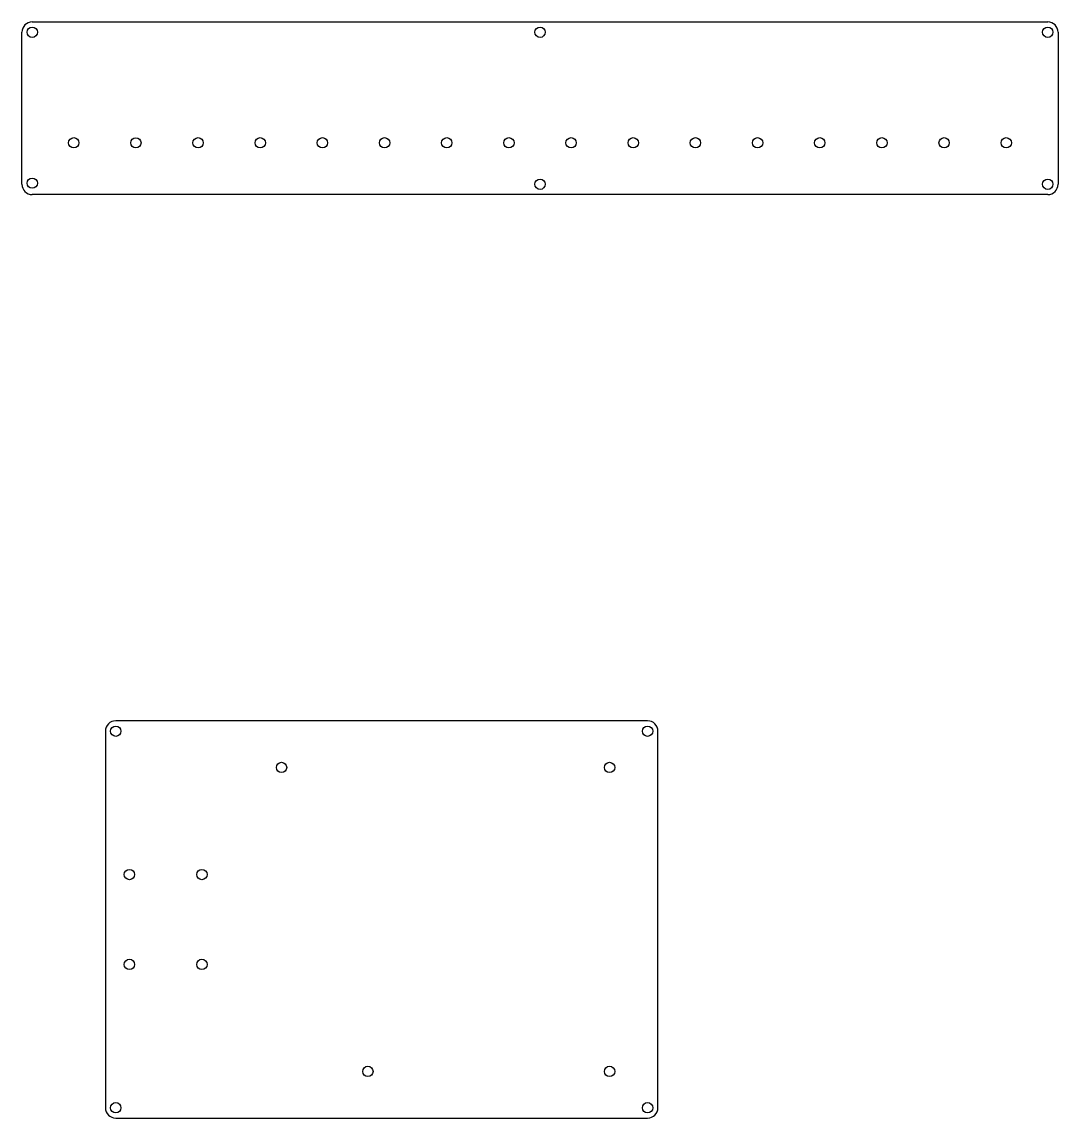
# Model space of a CAD drawing. Header units: millimetres. Extents: x 289 to 9778, y -894 to 6380.
# Drawn here: x 8772 to 9072, y -894.3 to -577 of the extents above; entities that cross this region are included whole.
import ezdxf

# ---------------------------------------------------------------- set-up
doc = ezdxf.new("R2010")
doc.units = ezdxf.units.MM

msp = doc.modelspace()

# ---------------------------------------------------------------- linework, layer by layer
at = {"color": 7, "linetype": 'Continuous', "lineweight": 25}
for p, q in [((8775.03, -576.97), (9069.03, -576.97)), ((8772.03, -623.97), (8772.03, -579.97)), ((9072.03, -579.97), (9072.03, -623.97)), ((9069.03, -626.97), (8775.03, -626.97)), ((8953.19, -779.31), (8799.19, -779.31)), ((8796.19, -782.31), (8796.19, -891.31)), ((8956.19, -891.31), (8956.19, -782.31)), ((8799.19, -894.31), (8953.19, -894.31))]:
    msp.add_line(p, q, dxfattribs=at)
for centre, radius in [((8775.03, -579.97), 1.49), ((8922.03, -579.97), 1.49), ((9069.03, -579.97), 1.49), ((8787.03, -611.97), 1.5), ((8805.03, -611.97), 1.49), ((8823.03, -611.97), 1.5), ((8841.03, -611.97), 1.5), ((8859.03, -611.97), 1.5), ((8877.03, -611.97), 1.5), ((8895.03, -611.97), 1.5), ((8913.03, -611.97), 1.5), ((8931.03, -611.97), 1.5), ((8949.03, -611.97), 1.5), ((8967.03, -611.97), 1.5), ((8985.03, -611.97), 1.5), ((9003.03, -611.97), 1.5), ((9021.03, -611.97), 1.5), ((9039.03, -611.97), 1.5), ((9057.03, -611.97), 1.5), ((8775.03, -623.65), 1.49), ((8922.03, -623.97), 1.49), ((9069.03, -623.97), 1.49), ((8799.19, -782.31), 1.5), ((8953.19, -782.31), 1.5), ((8847.19, -792.81), 1.5), ((8942.19, -792.81), 1.5), ((8803.14, -823.81), 1.5), ((8824.14, -823.81), 1.5), ((8803.14, -849.81), 1.5), ((8824.14, -849.81), 1.5), ((8872.19, -880.81), 1.5), ((8942.19, -880.81), 1.5), ((8799.19, -891.31), 1.5), ((8953.19, -891.31), 1.5)]:
    msp.add_circle(centre, radius, dxfattribs=at)
for centre, start, end in [((8775.03, -579.97), 90, 180), ((9069.03, -579.97), 0, 90), ((8775.03, -623.97), 180, 270), ((9069.03, -623.97), 270, 0), ((8799.19, -782.31), 90, 180), ((8953.19, -782.31), 0, 90), ((8799.19, -891.31), 180, 270), ((8953.19, -891.31), 270, 0)]:
    msp.add_arc(centre, 3, start, end, dxfattribs=at)

doc.saveas('drawing.dxf')
